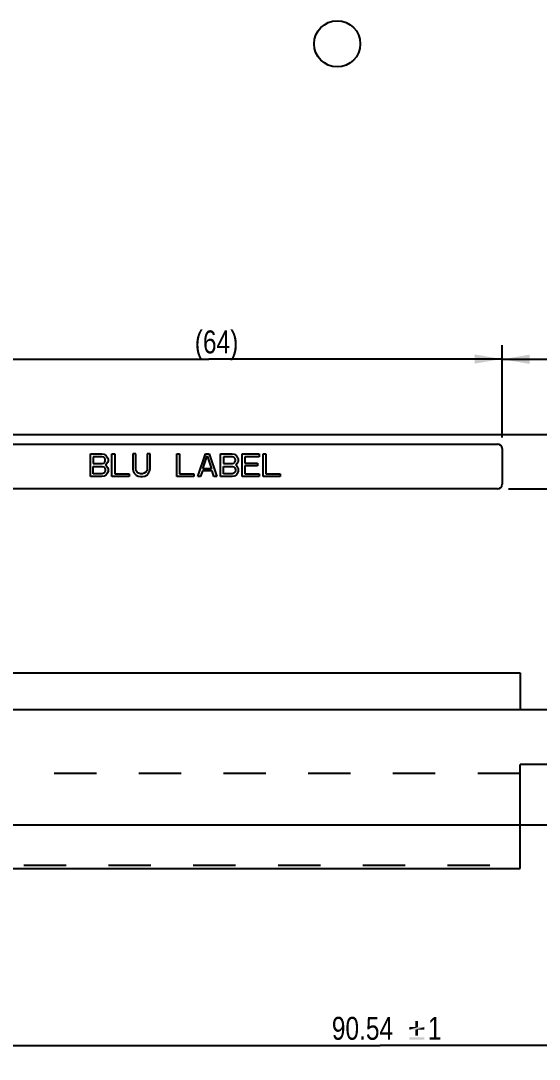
# Model space of a CAD drawing. Header units: millimetres. Extents: x 0 to 841, y 0 to 594.
# Drawn here: x 698.4 to 755, y 237.3 to 350.7 of the extents above; entities that cross this region are included whole.
import ezdxf
from ezdxf.enums import TextEntityAlignment as Align

# ---------------------------------------------------------------- set-up
doc = ezdxf.new("R2010")
doc.units = ezdxf.units.MM
doc.header["$LTSCALE"] = 46.255
doc.linetypes.add('DASHED', pattern=[0.2, 0.1, -0.1])
doc.layers.get('0').update_dxf_attribs({"linetype": 'CONTINUOUS'})
doc.layers.add('5_CURVES', color=7, linetype='CONTINUOUS')
doc.styles.get("Standard").update_dxf_attribs({"font": 'txt', "width": 0.8})
doc.dimstyles.new('DIMSTYLE_1', dxfattribs={"dimtxt": 2.5, "dimasz": 3, "dimexe": 1.5, "dimexo": 1.2, "dimtad": 1, "dimdsep": 46, "dimtxsty": 'STANDARD', "dimblk": '_FILLED', "dimblk1": '_FILLED', "dimblk2": '_FILLED', "dimcen": 0.09, "dimazin": 2, "dimtp": 0.01, "dimtm": 0.01, "dimtfac": 1, "dimtofl": 0, "dimtmove": 0, "dimatfit": 3, "dimldrblk": '_FILLED', "dimfxl": 1, "dimtolj": 1, "dimarcsym": 0})
doc.dimstyles.new('DIMSTYLE_2', dxfattribs={"dimtxt": 2.5, "dimasz": 3, "dimexe": 1.5, "dimexo": 1.2, "dimtad": 1, "dimdsep": 46, "dimtxsty": 'STANDARD', "dimblk": '_FILLED', "dimblk1": '_FILLED', "dimblk2": '_FILLED', "dimcen": 0.09, "dimazin": 2, "dimtol": 1, "dimtp": 1, "dimtm": 1, "dimtfac": 1, "dimtofl": 0, "dimtmove": 0, "dimatfit": 3, "dimldrblk": '_FILLED', "dimfxl": 1, "dimtolj": 1, "dimarcsym": 0})

# ---------------------------------------------------------------- blocks, each defined once
blk = doc.blocks.new('_FILLED')
at = {"color": 0, "linetype": 'BYBLOCK'}
blk.add_solid([(0, 0), (-1, 0.167), (-1, -0.167)], dxfattribs=at)
blk = doc.blocks.new('*D1')
at = {"color": 7, "linetype": 'CONTINUOUS'}
for p, q in [((782.88, 268.28), (782.88, 237.28)), ((692.34, 264.14), (692.34, 237.28)), ((692.34, 238.78), (737.61, 238.78)), ((782.88, 238.78), (737.61, 238.78))]:
    blk.add_line(p, q, dxfattribs=at)
at = {"color": 7, "linetype": 'CONTINUOUS', "xscale": 3, "yscale": 3, "zscale": 3, "rotation": 180}
blk.add_blockref('_FILLED', (692.34, 238.78), dxfattribs=at)
at = {"color": 7, "linetype": 'CONTINUOUS', "xscale": 3, "yscale": 3, "zscale": 3}
blk.add_blockref('_FILLED', (782.88, 238.78), dxfattribs=at)
at = {"color": 7, "linetype": 'CONTINUOUS', "width": 0.8}
for s, p in [('90.54', (735.67, 239.41)), ('1', (743.55, 239.41))]:
    blk.add_text(s, height=2.5, dxfattribs=at).set_placement(p, align=Align.CENTER)
blk = doc.blocks.new('*D27')
at = {"color": 7, "linetype": 'CONTINUOUS'}
for p, q in [((686.91, 305.18), (686.91, 315.26)), ((750.91, 305.18), (750.91, 315.26)), ((686.91, 313.76), (718.91, 313.76)), ((750.91, 313.76), (718.91, 313.76))]:
    blk.add_line(p, q, dxfattribs=at)
at = {"color": 7, "linetype": 'CONTINUOUS', "xscale": 3, "yscale": 3, "zscale": 3, "rotation": 180}
blk.add_blockref('_FILLED', (686.91, 313.76), dxfattribs=at)
at = {"color": 7, "linetype": 'CONTINUOUS', "xscale": 3, "yscale": 3, "zscale": 3}
blk.add_blockref('_FILLED', (750.91, 313.76), dxfattribs=at)
at = {"color": 7, "linetype": 'CONTINUOUS', "insert": (719.74, 316.88), "char_height": 2.5, "width": 8, "attachment_point": 2, "line_spacing_factor": 0.9}
blk.add_mtext('(64)', dxfattribs=at)
blk = doc.blocks.new('*D29')
at = {"color": 7, "linetype": 'CONTINUOUS'}
for p, q in [((750.91, 305.18), (750.91, 315.23)), ((750.91, 313.73), (766.89, 313.73)), ((782.88, 313.73), (766.89, 313.73)), ((766.89, 313.73), (806.8, 313.73))]:
    blk.add_line(p, q, dxfattribs=at)
at = {"color": 7, "linetype": 'CONTINUOUS', "xscale": 3, "yscale": 3, "zscale": 3, "rotation": 180}
blk.add_blockref('_FILLED', (750.91, 313.73), dxfattribs=at)
at = {"color": 7, "linetype": 'CONTINUOUS', "xscale": 3, "yscale": 3, "zscale": 3}
blk.add_blockref('_FILLED', (782.88, 313.73), dxfattribs=at)
at = {"color": 7, "linetype": 'CONTINUOUS', "insert": (792.8, 316.86), "char_height": 2.5, "width": 14, "attachment_point": 1, "line_spacing_factor": 0.9}
blk.add_mtext('(31.97)', dxfattribs=at)
blk = doc.blocks.new('*D30')
at = {"color": 7, "linetype": 'CONTINUOUS'}
for p, q in [((751.61, 299.58), (793.66, 299.58)), ((792.16, 299.58), (792.16, 284.53)), ((792.16, 269.48), (792.16, 284.53)), ((784.08, 269.48), (793.66, 269.48))]:
    blk.add_line(p, q, dxfattribs=at)
at = {"color": 7, "linetype": 'CONTINUOUS', "xscale": 3, "yscale": 3, "zscale": 3}
for p, rotation in [((792.16, 299.58), 90), ((792.16, 269.48), 270)]:
    blk.add_blockref('_FILLED', p, dxfattribs=dict(at, rotation=rotation))
at = {"color": 7, "linetype": 'CONTINUOUS', "insert": (789.03, 284.53), "char_height": 2.5, "width": 12, "attachment_point": 2, "rotation": 90, "line_spacing_factor": 0.9}
blk.add_mtext('(30.1)', dxfattribs=at)
blk = doc.blocks.new('*D31')
at = {"color": 7, "linetype": 'CONTINUOUS'}
for p, q in [((792.16, 269.48), (792.16, 274.48)), ((792.16, 274.48), (792.16, 266.18)), ((784.08, 269.48), (793.66, 269.48)), ((792.16, 248.56), (792.16, 266.18)), ((693.8, 262.88), (793.66, 262.88)), ((792.16, 262.88), (792.16, 248.56))]:
    blk.add_line(p, q, dxfattribs=at)
at = {"color": 7, "linetype": 'CONTINUOUS', "xscale": 3, "yscale": 3, "zscale": 3}
for p, rotation in [((792.16, 269.48), 270), ((792.16, 262.88), 90)]:
    blk.add_blockref('_FILLED', p, dxfattribs=dict(at, rotation=rotation))
at = {"color": 7, "linetype": 'CONTINUOUS', "width": 0.8}
for s, p in [('1', (791.53, 258.45)), ('6.6', (791.53, 254.56))]:
    blk.add_text(s, height=2.5, rotation=90, dxfattribs=at).set_placement(p, align=Align.RIGHT)

msp = doc.modelspace()

# ---------------------------------------------------------------- linework, layer by layer
at = {"color": 7, "linetype": 'CONTINUOUS'}
for p, q in [((767.875, 305.478), (507.945, 305.478)), ((687.408, 304.478), (750.408, 304.478)), ((750.908, 303.978), (750.908, 300.078)), ((750.408, 299.578), (687.408, 299.578)), ((522.928, 279.473), (752.878, 279.473)), ((752.878, 279.473), (752.878, 275.478)), ((492.945, 275.478), (782.878, 275.478)), ((782.878, 269.478), (752.878, 269.478)), ((752.878, 258.103), (752.878, 269.478)), ((522.928, 258.103), (752.878, 258.103))]:
    msp.add_line(p, q, dxfattribs=at)
at = {"color": 7, "linetype": 'DASHED'}
for p, q in [((752.875, 268.479), (522.928, 268.479)), ((522.926, 258.48), (752.876, 258.48))]:
    msp.add_line(p, q, dxfattribs=at)
at = {"color": 7, "linetype": 'CONTINUOUS'}
msp.add_circle((732.915, 348.183), 2.52, dxfattribs=at)
for centre, start, end in [((750.408, 303.978), 0, 90), ((750.408, 300.078), 270, 360)]:
    msp.add_arc(centre, 0.5, start, end, dxfattribs=at)
for points in [[(741.742, 240.795), (742.417, 240.795), (740.793, 240.503)], [(741.45, 240.795), (741.742, 240.795), (740.793, 240.503)], [(741.45, 240.795), (740.793, 240.503), (740.793, 240.795)], [(741.45, 240.503), (740.793, 240.503), (742.417, 240.795)], [(741.742, 241.471), (741.45, 240.795), (741.45, 241.471)], [(741.45, 240.795), (741.742, 241.471), (741.742, 240.795)], [(741.742, 240.503), (741.45, 240.503), (742.417, 240.795)], [(741.742, 240.503), (741.45, 239.846), (741.45, 240.503)], [(741.45, 239.846), (741.742, 240.503), (741.742, 239.846)], [(741.742, 240.503), (742.417, 240.795), (742.417, 240.503)], [(742.417, 239.682), (740.793, 239.408), (740.793, 239.682)], [(740.793, 239.408), (742.417, 239.682), (742.417, 239.408)]]:
    msp.add_solid(points, dxfattribs=at)
at = {"layer": '5_CURVES', "color": 7, "linetype": 'CONTINUOUS'}
for p, q in [((705.965, 303.411), (707.215, 303.411)), ((705.965, 300.911), (705.965, 303.411)), ((707.267, 303.092), (706.278, 303.092)), ((706.278, 303.092), (706.278, 302.347)), ((707.215, 303.411), (707.476, 303.358)), ((707.424, 303.039), (707.267, 303.092)), ((707.528, 302.932), (707.424, 303.039)), ((707.476, 303.358), (707.684, 303.198)), ((707.58, 302.773), (707.528, 302.932)), ((707.684, 303.198), (707.84, 302.985)), ((707.84, 302.985), (707.892, 302.826)), ((708.309, 303.411), (708.622, 303.411)), ((708.309, 300.911), (708.309, 303.411)), ((708.622, 303.411), (708.622, 301.23)), ((710.913, 303.411), (710.601, 303.411)), ((710.601, 303.411), (710.601, 301.762)), ((710.913, 301.762), (710.913, 303.411)), ((712.476, 303.411), (712.163, 303.411)), ((712.163, 303.411), (712.163, 301.762)), ((712.476, 301.762), (712.476, 303.411)), ((715.392, 303.411), (715.705, 303.411)), ((715.392, 300.911), (715.392, 303.411)), ((715.705, 303.411), (715.705, 301.23)), ((717.684, 300.911), (718.517, 303.411)), ((718.257, 301.762), (718.726, 303.198)), ((718.517, 303.411), (718.934, 303.411)), ((718.726, 303.198), (719.194, 301.762)), ((718.934, 303.411), (719.767, 300.911)), ((720.184, 303.411), (721.434, 303.411)), ((720.184, 300.911), (720.184, 303.411)), ((721.486, 303.092), (720.497, 303.092)), ((720.497, 303.092), (720.497, 302.347)), ((721.434, 303.411), (721.694, 303.358)), ((721.642, 303.039), (721.486, 303.092)), ((721.747, 302.932), (721.642, 303.039)), ((721.694, 303.358), (721.903, 303.198)), ((721.799, 302.773), (721.747, 302.932)), ((721.903, 303.198), (722.059, 302.985)), ((722.059, 302.985), (722.111, 302.826)), ((722.528, 303.411), (724.403, 303.411)), ((722.528, 300.911), (722.528, 303.411)), ((724.403, 303.092), (722.84, 303.092)), ((722.84, 303.092), (722.84, 302.4)), ((724.403, 303.411), (724.403, 303.092)), ((724.819, 303.411), (725.132, 303.411)), ((724.819, 300.911), (724.819, 303.411)), ((725.132, 303.411), (725.132, 301.23)), ((706.278, 302.347), (707.267, 302.347)), ((706.278, 302.028), (707.267, 302.028)), ((706.278, 301.23), (706.278, 302.028)), ((707.267, 302.347), (707.424, 302.4)), ((707.267, 302.028), (707.424, 301.975)), ((707.424, 302.4), (707.528, 302.507)), ((707.424, 301.975), (707.528, 301.868)), ((707.528, 302.507), (707.58, 302.666)), ((707.528, 301.868), (707.58, 301.709)), ((707.58, 302.666), (707.58, 302.773)), ((707.684, 302.241), (707.58, 302.187)), ((707.58, 302.187), (707.684, 302.134)), ((707.58, 301.709), (707.58, 301.549)), ((707.84, 302.453), (707.684, 302.241)), ((707.684, 302.134), (707.84, 301.921)), ((707.892, 302.613), (707.84, 302.453)), ((707.84, 301.921), (707.892, 301.762)), ((707.892, 302.826), (707.892, 302.613)), ((707.892, 301.762), (707.892, 301.496)), ((710.601, 301.762), (710.653, 301.496)), ((710.965, 301.549), (710.913, 301.762)), ((712.163, 301.762), (712.111, 301.549)), ((712.424, 301.496), (712.476, 301.762)), ((719.194, 301.762), (718.257, 301.762)), ((720.497, 302.347), (721.486, 302.347)), ((720.497, 302.028), (721.486, 302.028)), ((720.497, 301.23), (720.497, 302.028)), ((721.486, 302.347), (721.642, 302.4)), ((721.486, 302.028), (721.642, 301.975)), ((721.642, 302.4), (721.747, 302.507)), ((721.642, 301.975), (721.747, 301.868)), ((721.747, 302.507), (721.799, 302.666)), ((721.747, 301.868), (721.799, 301.709)), ((721.799, 302.666), (721.799, 302.773)), ((721.903, 302.241), (721.799, 302.187)), ((721.799, 302.187), (721.903, 302.134)), ((721.799, 301.709), (721.799, 301.549)), ((722.059, 302.453), (721.903, 302.241)), ((721.903, 302.134), (722.059, 301.921)), ((722.111, 302.613), (722.059, 302.453)), ((722.059, 301.921), (722.111, 301.762)), ((722.111, 302.826), (722.111, 302.613)), ((722.111, 301.762), (722.111, 301.496)), ((722.84, 302.4), (724.194, 302.4)), ((724.194, 302.081), (722.84, 302.081)), ((722.84, 302.081), (722.84, 301.23)), ((724.194, 302.4), (724.194, 302.081)), ((707.215, 300.911), (705.965, 300.911)), ((707.267, 301.23), (706.278, 301.23)), ((707.476, 300.964), (707.215, 300.911)), ((707.424, 301.283), (707.267, 301.23)), ((707.528, 301.39), (707.424, 301.283)), ((707.684, 301.124), (707.476, 300.964)), ((707.58, 301.549), (707.528, 301.39)), ((707.84, 301.336), (707.684, 301.124)), ((707.892, 301.496), (707.84, 301.336)), ((710.184, 300.911), (708.309, 300.911)), ((708.622, 301.23), (710.184, 301.23)), ((710.184, 301.23), (710.184, 300.911)), ((710.653, 301.496), (710.757, 301.283)), ((710.757, 301.283), (710.965, 301.07)), ((711.069, 301.39), (710.965, 301.549)), ((710.965, 301.07), (711.174, 300.964)), ((711.226, 301.283), (711.069, 301.39)), ((711.174, 300.964), (711.434, 300.911)), ((711.434, 301.23), (711.226, 301.283)), ((711.642, 301.23), (711.434, 301.23)), ((711.434, 300.911), (711.642, 300.911)), ((711.851, 301.283), (711.642, 301.23)), ((711.642, 300.911), (711.903, 300.964)), ((712.007, 301.39), (711.851, 301.283)), ((711.903, 300.964), (712.111, 301.07)), ((712.111, 301.549), (712.007, 301.39)), ((712.111, 301.07), (712.319, 301.283)), ((712.319, 301.283), (712.424, 301.496)), ((717.267, 300.911), (715.392, 300.911)), ((715.705, 301.23), (717.267, 301.23)), ((717.267, 301.23), (717.267, 300.911)), ((717.997, 300.911), (717.684, 300.911)), ((718.205, 301.549), (717.997, 300.911)), ((719.247, 301.549), (718.205, 301.549)), ((719.455, 300.911), (719.247, 301.549)), ((719.767, 300.911), (719.455, 300.911)), ((721.434, 300.911), (720.184, 300.911)), ((721.486, 301.23), (720.497, 301.23)), ((721.694, 300.964), (721.434, 300.911)), ((721.642, 301.283), (721.486, 301.23)), ((721.747, 301.39), (721.642, 301.283)), ((721.903, 301.124), (721.694, 300.964)), ((721.799, 301.549), (721.747, 301.39)), ((722.059, 301.336), (721.903, 301.124)), ((722.111, 301.496), (722.059, 301.336)), ((724.403, 300.911), (722.528, 300.911)), ((722.84, 301.23), (724.403, 301.23)), ((724.403, 301.23), (724.403, 300.911)), ((726.694, 300.911), (724.819, 300.911)), ((725.132, 301.23), (726.694, 301.23)), ((726.694, 301.23), (726.694, 300.911))]:
    msp.add_line(p, q, dxfattribs=at)

# ---------------------------------------------------------------- dimensions: what is measured, and where the dimension line sits
at = {"color": 7, "linetype": 'CONTINUOUS'}
for base, p1, p2, picture, middle in [((750.908, 313.755), (686.908, 303.978), (750.908, 303.978), '*D27', (719.739, 313.755)), ((782.878, 313.735), (750.908, 303.978), (782.878, 275.478), '*D29', (799.796, 313.735))]:
    dim = msp.add_linear_dim(base=base, p1=p1, p2=p2, text='(<>)', dimstyle='DIMSTYLE_1', dxfattribs=at)
    dim.commit()
    dim.dimension.update_dxf_attribs({"geometry": picture, "text_midpoint": middle, "dimtype": 160})
dim = msp.add_linear_dim(base=(792.156, 299.578), p1=(782.878, 269.478), p2=(750.408, 299.578), angle=90, text='(<>)', dimstyle='DIMSTYLE_1', dxfattribs=at)
dim.commit()
dim.dimension.update_dxf_attribs({"geometry": '*D30', "text_midpoint": (792.156, 284.528), "dimtype": 160})
for base, p2, angle, picture, middle in [((792.156, 262.878), (692.603, 262.878), 270, '*D31', (792.156, 253.506)), ((692.338, 238.783), (692.338, 265.34), 180, '*D1', (737.608, 238.783))]:
    dim = msp.add_linear_dim(base=base, p1=(782.878, 269.478), p2=p2, angle=angle, dimstyle='DIMSTYLE_2', dxfattribs=at)
    dim.commit()
    dim.dimension.update_dxf_attribs({"geometry": picture, "text_midpoint": middle, "dimtype": 160})

doc.saveas('drawing.dxf')
